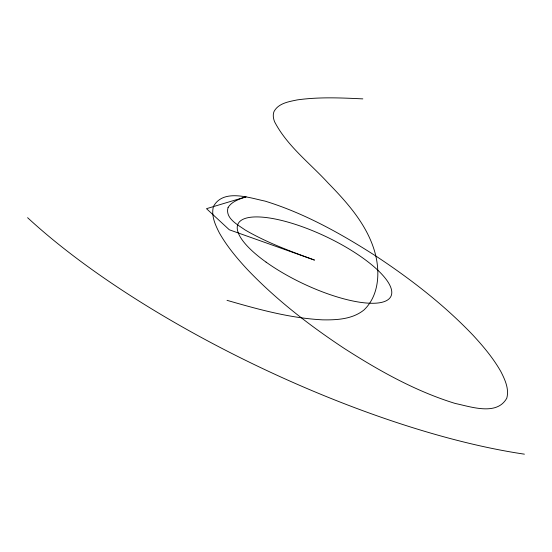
<?xml version="1.0" encoding="UTF-8"?>
<svg xmlns="http://www.w3.org/2000/svg" width="552" height="552" viewBox="0 0 552 552"><rect width="100%" height="100%" fill="white"/><g stroke="black" fill="none" stroke-linecap="round" stroke-linejoin="round"><path stroke-width="0.83" d="M362.83 98.877C340.998 97.849 318.973 96.821 297.252 99.905C288.972 101.644 278.615 103.148 274.13 111.325A99.394 30.712 25.3 0 0 274.613 121.813C287.233 146.094 309.831 163.068 328.047 182.933C347.38 202.75 366.742 224.402 374.677 251.553C380.252 270.922 379.445 295.113 364.085 309.872C352.549 319.284 336.789 320.098 322.547 319.843C289.938 318.152 258.232 309.355 227.024 300.329M524.4 454.165A389.07 120.232 25.3 0 1 27.6 217.688M213.458 206.434C210.967 215.687 215.294 224.905 219.406 232.992C227.003 246.378 236.953 258.239 247.379 269.493C276.214 299.729 309.465 325.432 344.248 348.422C379.045 370.744 415.587 391.278 455.276 403.477C470.863 406.679 496.869 416.167 506.805 398.13C509.289 388.884 504.97 379.659 500.857 371.572C493.253 358.186 483.31 346.332 472.885 335.071C444.049 304.842 410.798 279.133 376.015 256.142C341.219 233.827 304.676 213.286 264.981 201.087C249.4 197.885 223.394 188.404 213.458 206.434M228.086 207.448C224.795 218.185 237.808 224.747 244.978 229.88C266.857 242.666 290.78 251.408 314.502 260.095L229.315 229.784L206.503 208.684L246.054 196.809C239.52 199.079 232.019 201.273 228.086 207.448M266.064 262.11A84.58 26.137 25.3 0 0 390.871 296.445A84.58 26.137 25.3 0 0 286.571 221.732A84.58 26.137 25.3 0 0 266.064 262.11"/></g></svg>
